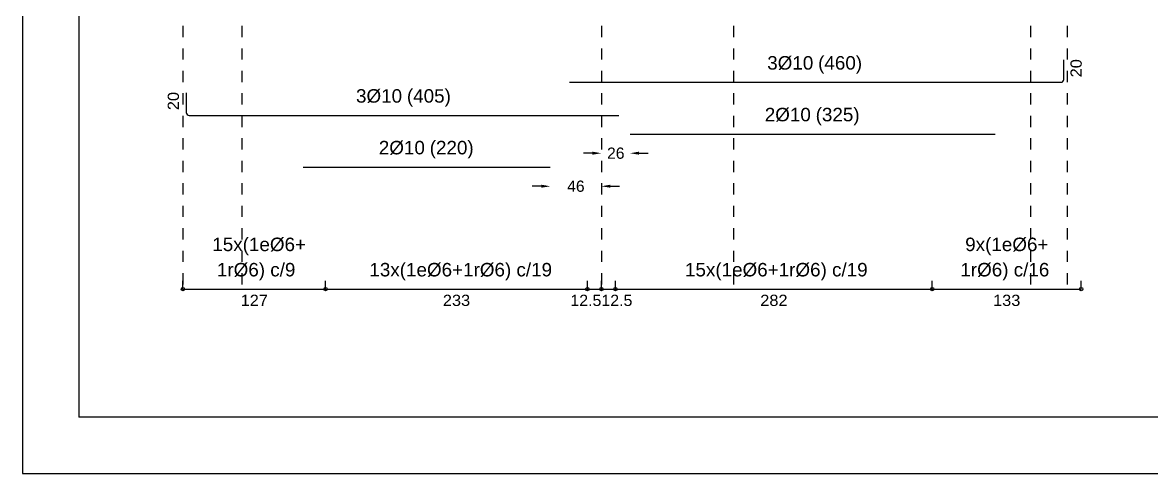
# Model space of a CAD drawing. Extents: x 2455 to 9764, y -806 to 181.
# Drawn here: x 4886.82 to 4896.87, y -582.59 to -578.57 of the extents above; entities that cross this region are included whole.
import ezdxf
from ezdxf.enums import TextEntityAlignment as Align

# ---------------------------------------------------------------- set-up
doc = ezdxf.new("R2010")
doc.units = 0
doc.header["$LTSCALE"] = 0.2
doc.header["$MEASUREMENT"] = 0
doc.linetypes.add('CYPE_RAYAPUNTO', pattern=[0.4125, 0.2025, -0.105, 0, -0.105])
doc.layers.add('01_cartela', color=6, linetype='CONTINUOUS', plot=False)
for name, color, linetype in [('01_cotas', 4, 'CONTINUOUS'), ('01_parcela', 7, 'CONTINUOUS'), ('ALZ_COT_COT_LIN_APOYOS', 120, 'CYPE_RAYAPUNTO'), ('ARM_LONGITUDINAL_Ø10', 4, 'CONTINUOUS'), ('UNI_CORTANTES', 3, 'CONTINUOUS')]:
    doc.layers.add(name, color=color, linetype=linetype)
doc.layers.add('VIG_CARAS', color=5, linetype='CONTINUOUS', lineweight=9)
doc.styles.add('CYPETXT_0.15', font='arial.ttf', dxfattribs={"height": 0.1})
doc.styles.add('Estilo1', font='swissel.ttf')
doc.styles.add('NIEVES2', font='sanss___.ttf')
doc.styles.add('ROMANS', font='romans')
doc.dimstyles.new('DECIMAL-50', dxfattribs={"dimtxt": 0.08, "dimasz": 0.15, "dimexe": 0.05, "dimexo": 0.05, "dimgap": 0.09, "dimtad": 0, "dimzin": 0, "dimdsep": 46, "dimtxsty": 'ROMANS', "dimblk": 'DOTSMALL', "dimcen": 0.09, "dimclrt": 7, "dimadec": 0, "dimazin": 0, "dimtfac": 1.38, "dimtix": 1, "dimtofl": 0, "dimtmove": 2, "dimatfit": 3, "dimldrblk": 'OBLIQUE', "dimfxl": 1, "dimtolj": 1, "dimtzin": 0, "dimarcsym": 0})

# ---------------------------------------------------------------- blocks, each defined once
blk = doc.blocks.new('*D953')
at = {"layer": '01_cotas', "color": 0, "lineweight": -2, "transparency": 16777216}
for p, q in [((4891.436, -580.031), (4891.356, -580.031)), ((4892.051, -580.031), (4892.131, -580.031))]:
    blk.add_line(p, q, dxfattribs=at)
at = {"layer": '01_cotas', "color": 0, "transparency": 16777216}
for points in [[(4891.436, -580.017), (4891.436, -580.044), (4891.516, -580.031)], [(4892.051, -580.017), (4892.051, -580.044), (4891.971, -580.031)]]:
    blk.add_solid(points, dxfattribs=at)
at = {"layer": '01_cotas', "color": 5, "transparency": 16777216, "insert": (4891.744, -580.031), "char_height": 0.1, "attachment_point": 5, "style": 'Estilo1'}
blk.add_mtext('\\A1;46', dxfattribs=at)
blk = doc.blocks.new('*D954')
at = {"layer": '01_cotas', "color": 0, "lineweight": -2, "transparency": 16777216}
for p, q in [((4891.891, -579.737), (4891.811, -579.737)), ((4892.306, -579.737), (4892.386, -579.737))]:
    blk.add_line(p, q, dxfattribs=at)
at = {"layer": '01_cotas', "color": 0, "transparency": 16777216}
for points in [[(4891.891, -579.723), (4891.891, -579.75), (4891.971, -579.737)], [(4892.306, -579.723), (4892.306, -579.75), (4892.226, -579.737)]]:
    blk.add_solid(points, dxfattribs=at)
at = {"layer": '01_cotas', "color": 5, "transparency": 16777216, "insert": (4892.099, -579.737), "char_height": 0.1, "attachment_point": 5, "style": 'Estilo1'}
blk.add_mtext('\\A1;26', dxfattribs=at)

msp = doc.modelspace()

# ---------------------------------------------------------------- linework, layer by layer
at = {"layer": '01_cartela', "color": 3}
msp.add_lwpolyline([(4886.819, -561.051), (4886.819, -582.586), (4917.457, -582.586), (4917.457, -561.051)], close=True, dxfattribs=at)
at = {"layer": '01_parcela', "color": 7, "ltscale": 2.5}
for p in [(4887.318, -571.818), (4905.695, -582.086)]:
    msp.add_line(p, (4887.32, -582.086), dxfattribs=at)
at = {"layer": 'ALZ_COT_COT_LIN_APOYOS'}
for p, q in [((4888.246, -574.404), (4888.246, -580.946)), ((4888.771, -574.404), (4888.771, -580.946)), ((4891.971, -574.404), (4891.971, -580.946)), ((4891.971, -574.404), (4891.971, -580.946)), ((4893.146, -574.404), (4893.146, -580.946)), ((4895.791, -574.404), (4895.791, -580.946)), ((4895.791, -574.404), (4895.791, -580.946)), ((4896.116, -574.404), (4896.116, -580.946))]:
    msp.add_line(p, q, dxfattribs=at)
at = {"layer": 'ARM_LONGITUDINAL_Ø10'}
for points in [[(4891.686, -579.106), (4896.061, -579.106), (4896.071, -579.104), (4896.079, -579.098), (4896.084, -579.09), (4896.086, -579.081), (4896.086, -578.906)], [(4888.276, -579.2), (4888.276, -579.375), (4888.278, -579.384), (4888.283, -579.392), (4888.292, -579.398), (4888.301, -579.4), (4892.126, -579.4)], [(4892.226, -579.566), (4895.476, -579.566)], [(4889.316, -579.86), (4891.516, -579.86)]]:
    msp.add_lwpolyline(points, dxfattribs=at)
at = {"layer": 'UNI_CORTANTES', "color": 2}
for p, q in [((4888.246, -580.946), (4888.246, -580.871)), ((4889.516, -580.946), (4889.516, -580.871)), ((4891.846, -580.946), (4891.846, -580.871)), ((4891.971, -580.946), (4891.971, -580.871)), ((4892.096, -580.946), (4892.096, -580.871)), ((4894.916, -580.946), (4894.916, -580.871))]:
    msp.add_line(p, q, dxfattribs=at)
for points in [[(4888.246, -580.946), (4889.516, -580.946), (4889.516, -580.871)], [(4889.516, -580.946), (4891.846, -580.946), (4891.846, -580.871)], [(4891.846, -580.946), (4891.971, -580.946), (4891.971, -580.871)], [(4891.971, -580.946), (4892.096, -580.946), (4892.096, -580.871)], [(4892.096, -580.946), (4894.916, -580.946), (4894.916, -580.871)], [(4894.916, -580.946), (4896.241, -580.946), (4896.241, -580.871)]]:
    msp.add_lwpolyline(points, dxfattribs=at)
for centre in [(4888.246, -580.946), (4889.516, -580.946), (4889.516, -580.946), (4891.846, -580.946), (4891.846, -580.946), (4891.971, -580.946), (4891.971, -580.946), (4892.096, -580.946), (4892.096, -580.946), (4894.916, -580.946), (4894.916, -580.946), (4896.241, -580.946)]:
    msp.add_circle(centre, 0.015, dxfattribs=at)

# ---------------------------------------------------------------- texts
at = {"layer": 'UNI_CORTANTES', "color": 4, "style": 'CYPETXT_0.15', "width": 1.042546}
for p, p2 in [((4896.246, -579.062), (4896.246, -578.9)), ((4888.211, -579.354), (4888.211, -579.192))]:
    msp.add_text('20', height=0.1, rotation=90, dxfattribs=at).set_placement(p, p2, align=Align.FIT)
at = {"layer": 'UNI_CORTANTES', "color": 2, "style": 'CYPETXT_0.15'}
for s, width, p, p2 in [('127', 1.042546, (4888.76, -581.096), (4889.003, -581.096)), ('233', 1.042546, (4890.56, -581.096), (4890.803, -581.096)), ('12.5', 1.015093, (4891.695, -581.096), (4891.971, -581.096)), ('12.5', 1.015093, (4891.971, -581.096), (4892.247, -581.096)), ('282', 1.042546, (4893.385, -581.096), (4893.628, -581.096)), ('133', 1.042546, (4895.457, -581.096), (4895.7, -581.096))]:
    msp.add_text(s, height=0.1, dxfattribs=dict(at, width=width)).set_placement(p, p2, align=Align.FIT)
at = {"layer": 'VIG_CARAS', "color": 5, "style": 'NIEVES2'}
for s, p in [('3%%c10', (4893.447, -579.029)), ('(460)', (4893.9, -579.029)), ('3%%c10', (4889.787, -579.323)), ('(405)', (4890.24, -579.323)), ('2%%c10', (4893.425, -579.489)), ('(325)', (4893.878, -579.489)), ('2%%c10', (4889.99, -579.783)), ('(220)', (4890.443, -579.783))]:
    msp.add_text(s, height=0.12, dxfattribs=at).set_placement(p, align=Align.BOTTOM_LEFT)
at = {"layer": 'VIG_CARAS', "color": 4, "style": 'NIEVES2'}
for s, p in [('15x(1e%%c6+', (4888.508, -580.644)), ('9x(1e%%C6+', (4895.209, -580.644)), ('1r%%c6) c/9', (4888.549, -580.869)), ('13x(1e%%c6+1r%%c6) c/19', (4889.906, -580.869)), ('15x(1e%%c6+1r%%c6) c/19', (4892.715, -580.869)), ('1r%%C6) c/16', (4895.166, -580.869))]:
    msp.add_text(s, height=0.12, dxfattribs=at).set_placement(p, align=Align.BOTTOM_LEFT)

# ---------------------------------------------------------------- dimensions: what is measured, and where the dimension line sits
at = {"layer": '01_cotas', "color": 2}
for p1, p2, text, picture, middle in [((4891.971, -579.737), (4892.226, -579.737), '26', '*D954', (4892.099, -579.737)), ((4891.516, -580.031), (4891.971, -580.031), '46', '*D953', (4891.744, -580.031))]:
    dim = msp.add_aligned_dim(p1=p1, p2=p2, distance=0, text=text, dimstyle='DECIMAL-50', override={"dimtxt": 0.1, "dimasz": 0.08, "dimtxsty": 'Estilo1', "dimsah": 1, "dimclrt": 5, "dimfxl": 0.09, "dimarcsym": 2}, dxfattribs=at)
    dim.commit()
    dim.dimension.update_dxf_attribs({"geometry": picture, "text_midpoint": middle})

doc.saveas('drawing.dxf')
